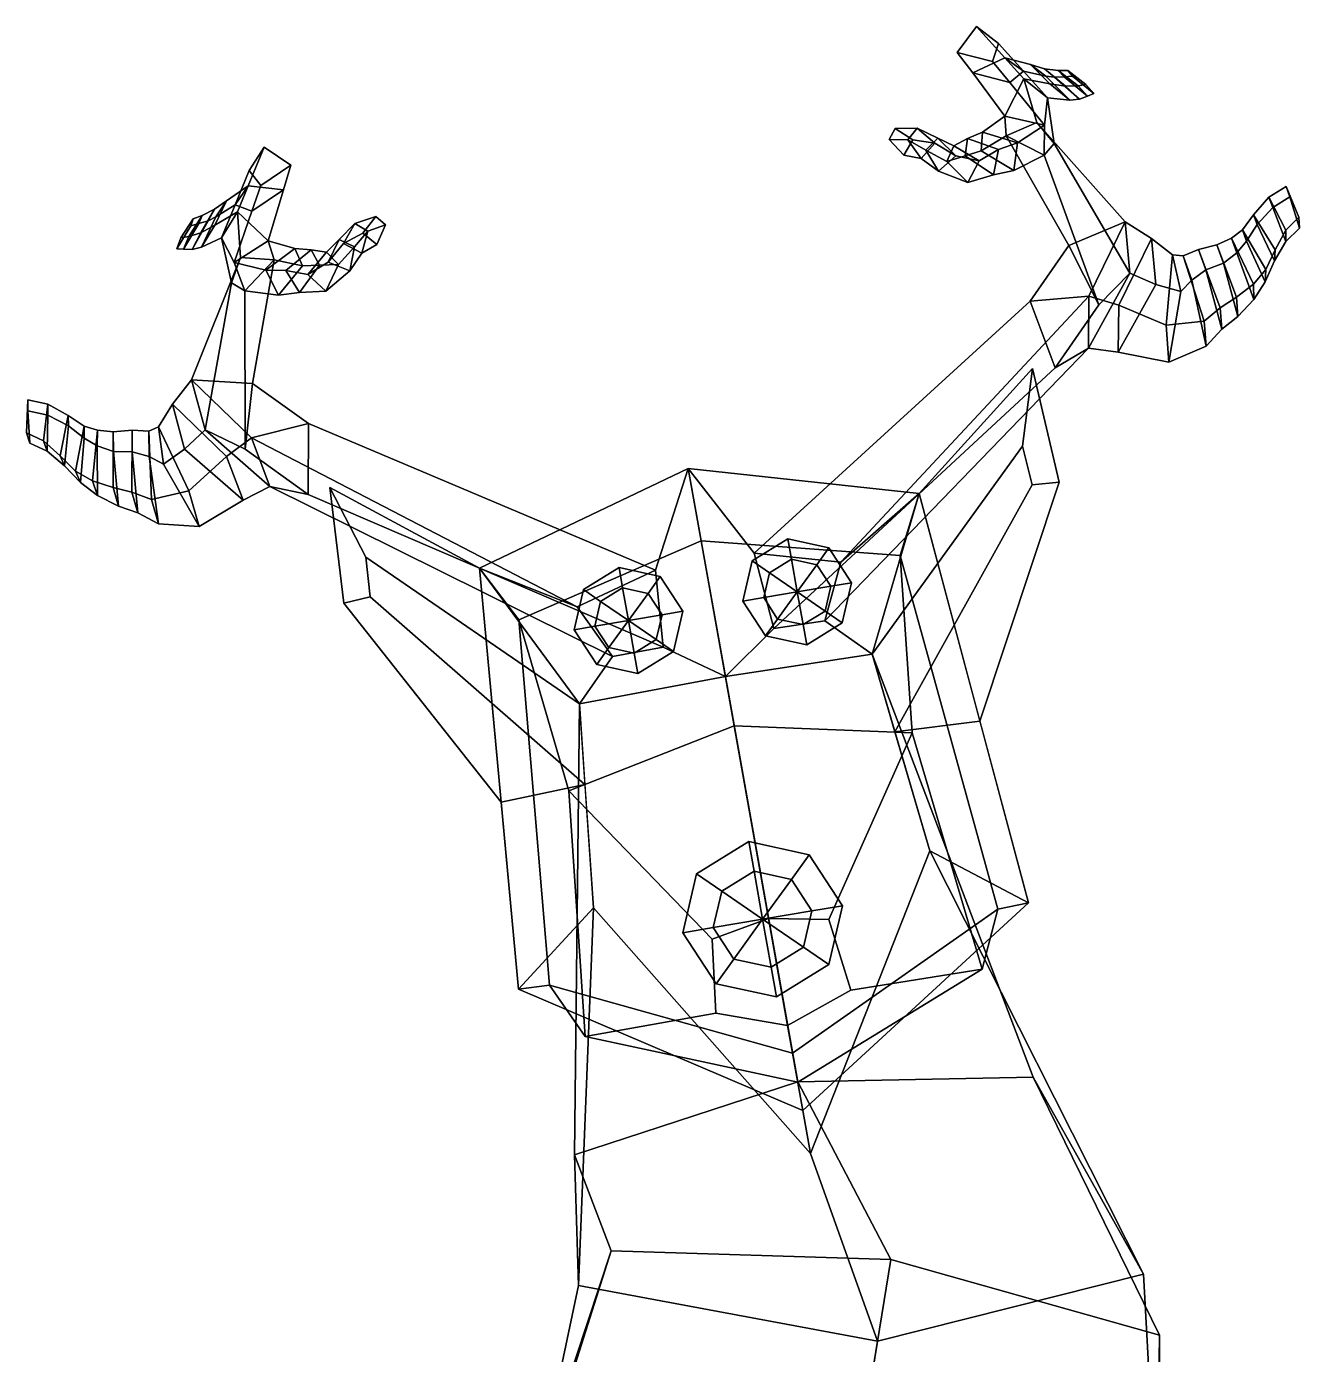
# Model space of a CAD drawing. Extents: x -164 to 85, y -151 to 326.
# Drawn here: x -100.6 to 76, y 141.5 to 325.8 of the extents above; entities that cross this region are included whole.
import ezdxf

# ---------------------------------------------------------------- set-up
doc = ezdxf.new("R2010")
doc.units = 0

msp = doc.modelspace()

# ---------------------------------------------------------------- linework, layer by layer
for points in [[(31.173395, 325.760712, 156.501541), (34.240017, 323.417542, 155.66687), (33.43359, 320.923645, 155.580154), (28.527769, 322.183197, 157.019958)], [(35.11974, 321.43158, 160.700073), (31.173395, 325.760712, 156.501541), (28.527769, 322.183197, 157.019958), (30.666479, 319.320953, 159.538422)], [(35.11974, 321.43158, 160.700073), (37.731316, 319.55835, 158.716248), (34.240017, 323.417542, 155.66687), (31.173395, 325.760712, 156.501541)], [(37.731316, 319.55835, 158.716248), (35.832081, 317.97702, 157.637314), (33.43359, 320.923645, 155.580154), (34.240017, 323.417542, 155.66687)], [(30.666479, 319.320953, 159.538422), (28.527769, 322.183197, 157.019958), (33.43359, 320.923645, 155.580154), (35.832081, 317.97702, 157.637314)], [(35.137615, 313.337158, 164.803436), (37.771503, 318.522644, 163.521317), (35.11974, 321.43158, 160.700073), (30.666479, 319.320953, 159.538422)], [(37.771503, 318.522644, 163.521317), (41.372955, 317.815338, 160.573822), (38.678967, 320.477448, 158.421021), (35.11974, 321.43158, 160.700073)], [(35.11974, 321.43158, 160.700073), (38.678967, 320.477448, 158.421021), (40.832535, 318.890656, 156.318619), (37.731316, 319.55835, 158.716248)], [(35.137615, 313.337158, 164.803436), (30.666479, 319.320953, 159.538422), (35.832081, 317.97702, 157.637314), (40.626125, 312.087341, 161.749146)], [(40.626125, 312.087341, 161.749146), (35.832081, 317.97702, 157.637314), (37.731316, 319.55835, 158.716248), (41.065208, 315.873108, 161.628128)], [(37.731316, 319.55835, 158.716248), (40.832535, 318.890656, 156.318619), (44.154766, 315.53772, 158.456772), (41.065208, 315.873108, 161.628128)], [(41.372955, 317.815338, 160.573822), (43.53894, 317.482117, 158.084961), (40.628582, 319.906891, 157.081665), (38.678967, 320.477448, 158.421021)], [(38.678967, 320.477448, 158.421021), (40.628582, 319.906891, 157.081665), (42.023743, 318.713562, 154.62265), (40.832535, 318.890656, 156.318619)], [(43.53894, 317.482117, 158.084961), (45.3064, 317.528809, 153.523407), (42.521427, 319.679169, 153.271683), (40.628582, 319.906891, 157.081665)], [(40.628582, 319.906891, 157.081665), (42.521427, 319.679169, 153.271683), (43.353462, 318.765594, 150.79744), (42.023743, 318.713562, 154.62265)], [(40.832535, 318.890656, 156.318619), (42.023743, 318.713562, 154.62265), (45.489971, 315.695709, 155.4077), (44.154766, 315.53772, 158.456772)], [(45.3064, 317.528809, 153.523407), (46.385002, 317.724274, 149.424652), (43.861675, 319.648804, 149.324158), (42.521427, 319.679169, 153.271683)], [(42.521427, 319.679169, 153.271683), (43.861675, 319.648804, 149.324158), (44.524574, 318.857391, 147.058563), (43.353462, 318.765594, 150.79744)], [(43.353462, 318.765594, 150.79744), (44.524574, 318.857391, 147.058563), (47.455891, 316.482025, 146.847916), (46.602428, 316.108093, 150.728348)], [(47.455891, 316.482025, 146.847916), (44.524574, 318.857391, 147.058563), (43.861675, 319.648804, 149.324158), (46.385002, 317.724274, 149.424652)], [(39.563747, 312.444885, 168.16864), (37.771503, 318.522644, 163.521317), (35.137615, 313.337158, 164.803436), (35.292213, 310.580475, 167.191559)], [(39.563747, 312.444885, 168.16864), (41.950626, 309.542755, 165.336044), (41.065208, 315.873108, 161.628128), (37.771503, 318.522644, 163.521317)], [(41.065208, 315.873108, 161.628128), (44.154766, 315.53772, 158.456772), (41.372955, 317.815338, 160.573822), (37.771503, 318.522644, 163.521317)], [(44.154766, 315.53772, 158.456772), (45.489971, 315.695709, 155.4077), (43.53894, 317.482117, 158.084961), (41.372955, 317.815338, 160.573822)], [(42.023743, 318.713562, 154.62265), (43.353462, 318.765594, 150.79744), (46.602428, 316.108093, 150.728348), (45.489971, 315.695709, 155.4077)], [(45.489971, 315.695709, 155.4077), (46.602428, 316.108093, 150.728348), (45.3064, 317.528809, 153.523407), (43.53894, 317.482117, 158.084961)], [(46.602428, 316.108093, 150.728348), (47.455891, 316.482025, 146.847916), (46.385002, 317.724274, 149.424652), (45.3064, 317.528809, 153.523407)], [(41.950626, 309.542755, 165.336044), (40.580093, 307.895203, 164.123657), (40.626125, 312.087341, 161.749146), (41.065208, 315.873108, 161.628128)], [(35.137615, 313.337158, 164.803436), (32.007195, 311.103699, 163.349869), (31.832794, 308.511932, 165.353607), (35.292213, 310.580475, 167.191559)], [(40.626125, 312.087341, 161.749146), (36.864754, 309.630463, 160.628174), (32.007195, 311.103699, 163.349869), (35.137615, 313.337158, 164.803436)], [(22.966425, 311.64502, 157.674805), (19.889055, 311.619629, 155.892731), (19.065886, 310.0625, 156.694992), (21.675226, 310.050629, 158.336411)], [(21.104532, 307.890167, 154.802979), (19.065886, 310.0625, 156.694992), (19.889055, 311.619629, 155.892731), (22.380245, 310.038025, 154.228745)], [(25.413239, 309.57373, 155.717789), (22.380245, 310.038025, 154.228745), (19.889055, 311.619629, 155.892731), (22.966425, 311.64502, 157.674805)], [(25.814548, 310.263794, 159.636566), (22.966425, 311.64502, 157.674805), (21.675226, 310.050629, 158.336411), (24.165693, 308.623962, 160.229843)], [(28.305496, 307.805054, 157.372101), (25.413239, 309.57373, 155.717789), (22.966425, 311.64502, 157.674805), (25.814548, 310.263794, 159.636566)], [(51.820518, 298.674103, 179.709732), (39.563747, 312.444885, 168.16864), (35.292213, 310.580475, 167.191559), (44.023914, 295.394867, 181.492661)], [(40.580093, 307.895203, 164.123657), (36.374504, 305.774689, 162.541367), (36.864754, 309.630463, 160.628174), (40.626125, 312.087341, 161.749146)], [(52.458771, 291.545654, 176.652283), (41.950626, 309.542755, 165.336044), (39.563747, 312.444885, 168.16864), (51.820518, 298.674103, 179.709732)], [(21.675226, 310.050629, 158.336411), (19.065886, 310.0625, 156.694992), (21.104532, 307.890167, 154.802979), (23.509501, 307.464478, 156.038239)], [(23.509501, 307.464478, 156.038239), (21.104532, 307.890167, 154.802979), (22.380245, 310.038025, 154.228745), (25.413239, 309.57373, 155.717789)], [(24.165693, 308.623962, 160.229843), (21.675226, 310.050629, 158.336411), (23.509501, 307.464478, 156.038239), (25.924322, 305.695435, 157.537659)], [(28.065235, 309.194122, 161.230927), (25.814548, 310.263794, 159.636566), (24.165693, 308.623962, 160.229843), (27.071531, 307.033569, 162.409119)], [(31.577942, 307.146912, 158.974548), (28.305496, 307.805054, 157.372101), (25.814548, 310.263794, 159.636566), (28.065235, 309.194122, 161.230927)], [(29.948179, 310.206238, 162.221069), (28.065235, 309.194122, 161.230927), (27.071531, 307.033569, 162.409119), (29.600077, 307.827301, 163.931335)], [(34.252323, 308.676178, 159.776962), (31.577942, 307.146912, 158.974548), (28.065235, 309.194122, 161.230927), (29.948179, 310.206238, 162.221069)], [(32.007195, 311.103699, 163.349869), (29.948179, 310.206238, 162.221069), (29.600077, 307.827301, 163.931335), (31.832794, 308.511932, 165.353607)], [(36.864754, 309.630463, 160.628174), (34.252323, 308.676178, 159.776962), (29.948179, 310.206238, 162.221069), (32.007195, 311.103699, 163.349869)], [(35.292213, 310.580475, 167.191559), (31.832794, 308.511932, 165.353607), (36.374504, 305.774689, 162.541367), (40.580093, 307.895203, 164.123657)], [(36.374504, 305.774689, 162.541367), (33.541641, 305.185272, 161.358505), (34.252323, 308.676178, 159.776962), (36.864754, 309.630463, 160.628174)], [(48.143665, 287.150116, 176.623322), (44.023914, 295.394867, 181.492661), (35.292213, 310.580475, 167.191559), (40.580093, 307.895203, 164.123657)], [(-69.871208, 303.640839, 160.700073), (-67.654976, 309.014221, 156.501541), (-69.730568, 305.799652, 155.66687), (-71.681114, 301.018372, 158.716248)], [(-69.871208, 303.640839, 160.700073), (-64.948532, 303.118958, 159.538422), (-63.926105, 306.516876, 157.019958), (-67.654976, 309.014221, 156.501541)], [(-67.654976, 309.014221, 156.501541), (-63.926105, 306.516876, 157.019958), (-68.108139, 303.717377, 155.580154), (-69.730568, 305.799652, 155.66687)], [(25.924322, 305.695435, 157.537659), (23.509501, 307.464478, 156.038239), (25.413239, 309.57373, 155.717789), (28.305496, 307.805054, 157.372101)], [(27.071531, 307.033569, 162.409119), (24.165693, 308.623962, 160.229843), (25.924322, 305.695435, 157.537659), (30.007679, 304.134888, 159.872101)], [(30.007679, 304.134888, 159.872101), (25.924322, 305.695435, 157.537659), (28.305496, 307.805054, 157.372101), (31.577942, 307.146912, 158.974548)], [(29.600077, 307.827301, 163.931335), (27.071531, 307.033569, 162.409119), (30.007679, 304.134888, 159.872101), (33.541641, 305.185272, 161.358505)], [(31.832794, 308.511932, 165.353607), (29.600077, 307.827301, 163.931335), (33.541641, 305.185272, 161.358505), (36.374504, 305.774689, 162.541367)], [(33.541641, 305.185272, 161.358505), (30.007679, 304.134888, 159.872101), (31.577942, 307.146912, 158.974548), (34.252323, 308.676178, 159.776962)], [(52.458771, 291.545654, 176.652283), (48.143665, 287.150116, 176.623322), (40.580093, 307.895203, 164.123657), (41.950626, 309.542755, 165.336044)], [(-64.948532, 303.118958, 159.538422), (-69.345894, 300.154541, 157.637314), (-68.108139, 303.717377, 155.580154), (-63.926105, 306.516876, 157.019958)], [(-71.681114, 301.018372, 158.716248), (-69.730568, 305.799652, 155.66687), (-68.108139, 303.717377, 155.580154), (-69.345894, 300.154541, 157.637314)], [(-71.360428, 300.030182, 163.521317), (-69.871208, 303.640839, 160.700073), (-72.89135, 301.571808, 158.421021), (-74.505783, 298.179657, 160.573822)], [(-69.871208, 303.640839, 160.700073), (-71.681114, 301.018372, 158.716248), (-74.369308, 299.36969, 156.318619), (-72.89135, 301.571808, 158.421021)], [(-67.085983, 296.015381, 164.803436), (-71.819893, 293.033386, 161.749146), (-69.345894, 300.154541, 157.637314), (-64.948532, 303.118958, 159.538422)], [(-67.085983, 296.015381, 164.803436), (-64.948532, 303.118958, 159.538422), (-69.871208, 303.640839, 160.700073), (-71.360428, 300.030182, 163.521317)], [(74.092606, 297.48111, 156.574921), (75.916473, 299.287384, 153.436249), (74.144043, 303.549561, 153.012039), (71.770279, 302.084534, 156.490723)], [(71.770279, 302.084534, 156.490723), (74.144043, 303.549561, 153.012039), (74.677551, 302.104767, 150.727325), (72.304611, 300.648376, 153.834808)], [(75.916473, 299.287384, 153.436249), (75.998878, 297.769836, 150.857407), (74.677551, 302.104767, 150.727325), (74.144043, 303.549561, 153.012039)], [(-74.505783, 298.179657, 160.573822), (-72.89135, 301.571808, 158.421021), (-74.529106, 300.393433, 157.081665), (-76.429352, 297.153473, 158.084961)], [(-71.681114, 301.018372, 158.716248), (-73.543739, 296.452576, 161.628128), (-76.33596, 295.120514, 158.456772), (-74.369308, 299.36969, 156.318619)], [(-72.89135, 301.571808, 158.421021), (-74.369308, 299.36969, 156.318619), (-75.429321, 298.811096, 154.62265), (-74.529106, 300.393433, 157.081665)], [(-71.819893, 293.033386, 161.749146), (-73.543739, 296.452576, 161.628128), (-71.681114, 301.018372, 158.716248), (-69.345894, 300.154541, 157.637314)], [(72.63797, 294.763763, 160.313187), (74.092606, 297.48111, 156.574921), (71.770279, 302.084534, 156.490723), (69.637131, 299.637268, 160.760376)], [(69.637131, 299.637268, 160.760376), (71.770279, 302.084534, 156.490723), (72.304611, 300.648376, 153.834808), (70.123497, 298.270447, 157.671555)], [(70.123497, 298.270447, 157.671555), (72.304611, 300.648376, 153.834808), (74.112015, 295.94519, 153.620316), (72.538574, 293.257355, 156.92984)], [(72.304611, 300.648376, 153.834808), (74.677551, 302.104767, 150.727325), (75.998878, 297.769836, 150.857407), (74.112015, 295.94519, 153.620316)], [(-79.770348, 294.923553, 146.847916), (-79.192314, 296.44519, 149.424652), (-77.483215, 299.086884, 149.324158), (-77.833244, 298.12384, 147.058563)], [(-78.109299, 296.615997, 153.523407), (-76.232079, 299.556335, 153.271683), (-77.483215, 299.086884, 149.324158), (-79.192314, 296.44519, 149.424652)], [(-75.429321, 298.811096, 154.62265), (-77.647545, 294.830017, 155.4077), (-78.837486, 294.852234, 150.728348), (-76.699051, 298.422668, 150.79744)], [(-76.429352, 297.153473, 158.084961), (-74.529106, 300.393433, 157.081665), (-76.232079, 299.556335, 153.271683), (-78.109299, 296.615997, 153.523407)], [(-76.232079, 299.556335, 153.271683), (-76.699051, 298.422668, 150.79744), (-77.833244, 298.12384, 147.058563), (-77.483215, 299.086884, 149.324158)], [(-74.369308, 299.36969, 156.318619), (-76.33596, 295.120514, 158.456772), (-77.647545, 294.830017, 155.4077), (-75.429321, 298.811096, 154.62265)], [(-74.529106, 300.393433, 157.081665), (-75.429321, 298.811096, 154.62265), (-76.699051, 298.422668, 150.79744), (-76.232079, 299.556335, 153.271683)], [(-73.543739, 296.452576, 161.628128), (-71.360428, 300.030182, 163.521317), (-74.505783, 298.179657, 160.573822), (-76.33596, 295.120514, 158.456772)], [(-70.943588, 293.71936, 168.16864), (-71.360428, 300.030182, 163.521317), (-73.543739, 296.452576, 161.628128), (-72.185822, 290.202301, 165.336044)], [(-70.943588, 293.71936, 168.16864), (-66.277222, 293.369568, 167.191559), (-67.085983, 296.015381, 164.803436), (-71.360428, 300.030182, 163.521317)], [(-56.629242, 295.671631, 155.717789), (-55.042957, 298.42627, 157.674805), (-52.137314, 299.414703, 155.892731), (-53.934868, 297.106415, 154.228745)], [(-55.042957, 298.42627, 157.674805), (-53.275562, 297.350189, 158.336411), (-50.82341, 298.219757, 156.694992), (-52.137314, 299.414703, 155.892731)], [(-51.990467, 295.504181, 154.802979), (-53.934868, 297.106415, 154.228745), (-52.137314, 299.414703, 155.892731), (-50.82341, 298.219757, 156.694992)], [(46.790016, 288.362793, 186.603546), (51.820518, 298.674103, 179.709732), (44.023914, 295.394867, 181.492661), (38.641804, 287.630493, 187.003143)], [(46.790016, 288.362793, 186.603546), (50.940918, 287.085297, 184.554764), (55.483849, 296.356476, 178.347443), (51.820518, 298.674103, 179.709732)], [(51.820518, 298.674103, 179.709732), (55.483849, 296.356476, 178.347443), (56.054161, 289.938263, 175.601212), (52.458771, 291.545654, 176.652283)], [(71.339844, 292.053955, 163.93718), (72.63797, 294.763763, 160.313187), (69.637131, 299.637268, 160.760376), (68.095116, 297.529816, 164.309998)], [(68.095116, 297.529816, 164.309998), (69.637131, 299.637268, 160.760376), (70.123497, 298.270447, 157.671555), (68.662605, 295.95929, 160.907104)], [(74.112015, 295.94519, 153.620316), (75.998878, 297.769836, 150.857407), (75.916473, 299.287384, 153.436249), (74.092606, 297.48111, 156.574921)], [(-76.699051, 298.422668, 150.79744), (-78.837486, 294.852234, 150.728348), (-79.770348, 294.923553, 146.847916), (-77.833244, 298.12384, 147.058563)], [(-77.647545, 294.830017, 155.4077), (-76.429352, 297.153473, 158.084961), (-78.109299, 296.615997, 153.523407), (-78.837486, 294.852234, 150.728348)], [(-76.33596, 295.120514, 158.456772), (-74.505783, 298.179657, 160.573822), (-76.429352, 297.153473, 158.084961), (-77.647545, 294.830017, 155.4077)], [(-58.739555, 293.055237, 157.372101), (-57.245869, 296.189178, 159.636566), (-55.042957, 298.42627, 157.674805), (-56.629242, 295.671631, 155.717789)], [(-57.245869, 296.189178, 159.636566), (-55.12606, 295.187927, 160.229843), (-53.275562, 297.350189, 158.336411), (-55.042957, 298.42627, 157.674805)], [(-54.107002, 294.312378, 156.038239), (-56.629242, 295.671631, 155.717789), (-53.934868, 297.106415, 154.228745), (-51.990467, 295.504181, 154.802979)], [(-55.12606, 295.187927, 160.229843), (-55.767776, 291.852722, 157.537659), (-54.107002, 294.312378, 156.038239), (-53.275562, 297.350189, 158.336411)], [(-53.275562, 297.350189, 158.336411), (-54.107002, 294.312378, 156.038239), (-51.990467, 295.504181, 154.802979), (-50.82341, 298.219757, 156.694992)], [(69.623077, 290.015961, 167.243378), (71.339844, 292.053955, 163.93718), (68.095116, 297.529816, 164.309998), (66.552666, 296.381134, 166.994629)], [(66.552666, 296.381134, 166.994629), (68.095116, 297.529816, 164.309998), (68.662605, 295.95929, 160.907104), (67.307968, 294.353546, 163.389557)], [(68.662605, 295.95929, 160.907104), (70.123497, 298.270447, 157.671555), (72.538574, 293.257355, 156.92984), (71.259071, 290.335205, 160.198669)], [(72.538574, 293.257355, 156.92984), (74.112015, 295.94519, 153.620316), (74.092606, 297.48111, 156.574921), (72.63797, 294.763763, 160.313187)], [(-78.837486, 294.852234, 150.728348), (-78.109299, 296.615997, 153.523407), (-79.192314, 296.44519, 149.424652), (-79.770348, 294.923553, 146.847916)], [(-72.185822, 290.202301, 165.336044), (-73.543739, 296.452576, 161.628128), (-71.819893, 293.033386, 161.749146), (-70.325356, 289.102264, 164.123657)], [(-71.819893, 293.033386, 161.749146), (-67.085983, 296.015381, 164.803436), (-63.366024, 294.942719, 163.349869), (-67.428658, 291.957947, 160.628174)], [(-67.428658, 291.957947, 160.628174), (-63.366024, 294.942719, 163.349869), (-61.117096, 294.775146, 162.221069), (-64.639114, 291.918976, 159.776962)], [(-67.085983, 296.015381, 164.803436), (-66.277222, 293.369568, 167.191559), (-62.304649, 292.560242, 165.353607), (-63.366024, 294.942719, 163.349869)], [(-63.366024, 294.942719, 163.349869), (-62.304649, 292.560242, 165.353607), (-59.965912, 292.65036, 163.931335), (-61.117096, 294.775146, 162.221069)], [(-61.59222, 291.359192, 158.974548), (-58.994251, 294.441864, 161.230927), (-57.245869, 296.189178, 159.636566), (-58.739555, 293.055237, 157.372101)], [(-57.310898, 292.734955, 162.409119), (-59.071396, 289.040436, 159.872101), (-55.767776, 291.852722, 157.537659), (-55.12606, 295.187927, 160.229843)], [(-58.994251, 294.441864, 161.230927), (-57.310898, 292.734955, 162.409119), (-55.12606, 295.187927, 160.229843), (-57.245869, 296.189178, 159.636566)], [(-55.767776, 291.852722, 157.537659), (-58.739555, 293.055237, 157.372101), (-56.629242, 295.671631, 155.717789), (-54.107002, 294.312378, 156.038239)], [(38.641804, 287.630493, 187.003143), (44.023914, 295.394867, 181.492661), (48.143665, 287.150116, 176.623322), (42.098701, 278.398224, 180.952805)], [(50.940918, 287.085297, 184.554764), (57.504288, 284.321136, 182.148911), (58.395527, 294.057404, 177.609268), (55.483849, 296.356476, 178.347443)], [(55.483849, 296.356476, 178.347443), (58.395527, 294.057404, 177.609268), (59.545204, 288.967499, 174.014359), (56.054161, 289.938263, 175.601212)], [(65.013008, 286.732422, 174.009262), (67.256744, 288.181183, 170.848877), (64.534698, 295.473022, 169.853271), (61.988499, 294.834473, 172.903015)], [(61.988499, 294.834473, 172.903015), (64.534698, 295.473022, 169.853271), (65.470573, 292.902374, 166.077744), (63.028355, 291.978241, 168.707962)], [(67.256744, 288.181183, 170.848877), (69.623077, 290.015961, 167.243378), (66.552666, 296.381134, 166.994629), (64.534698, 295.473022, 169.853271)], [(64.534698, 295.473022, 169.853271), (66.552666, 296.381134, 166.994629), (67.307968, 294.353546, 163.389557), (65.470573, 292.902374, 166.077744)], [(67.307968, 294.353546, 163.389557), (68.662605, 295.95929, 160.907104), (71.259071, 290.335205, 160.198669), (69.676254, 287.858276, 163.21904)], [(-77.714348, 276.724396, 179.709732), (-69.239899, 276.202271, 181.492661), (-66.277222, 293.369568, 167.191559), (-70.943588, 293.71936, 168.16864)], [(-75.847496, 269.804077, 176.652283), (-77.714348, 276.724396, 179.709732), (-70.943588, 293.71936, 168.16864), (-72.185822, 290.202301, 165.336044)], [(-70.263908, 267.085907, 176.623322), (-70.325356, 289.102264, 164.123657), (-66.277222, 293.369568, 167.191559), (-69.239899, 276.202271, 181.492661)], [(-66.277222, 293.369568, 167.191559), (-70.325356, 289.102264, 164.123657), (-65.632408, 288.489624, 162.541367), (-62.304649, 292.560242, 165.353607)], [(-64.639114, 291.918976, 159.776962), (-61.117096, 294.775146, 162.221069), (-58.994251, 294.441864, 161.230927), (-61.59222, 291.359192, 158.974548)], [(-59.071396, 289.040436, 159.872101), (-61.59222, 291.359192, 158.974548), (-58.739555, 293.055237, 157.372101), (-55.767776, 291.852722, 157.537659)], [(-61.117096, 294.775146, 162.221069), (-59.965912, 292.65036, 163.931335), (-57.310898, 292.734955, 162.409119), (-58.994251, 294.441864, 161.230927)], [(57.504288, 284.321136, 182.148911), (62.797993, 284.850098, 177.573608), (59.86076, 293.934113, 175.953247), (58.395527, 294.057404, 177.609268)], [(58.395527, 294.057404, 177.609268), (59.86076, 293.934113, 175.953247), (61.05162, 290.582672, 171.434601), (59.545204, 288.967499, 174.014359)], [(62.797993, 284.850098, 177.573608), (65.013008, 286.732422, 174.009262), (61.988499, 294.834473, 172.903015), (59.86076, 293.934113, 175.953247)], [(59.86076, 293.934113, 175.953247), (61.988499, 294.834473, 172.903015), (63.028355, 291.978241, 168.707962), (61.05162, 290.582672, 171.434601)], [(65.470573, 292.902374, 166.077744), (67.307968, 294.353546, 163.389557), (69.676254, 287.858276, 163.21904), (67.440506, 285.5, 166.554474)], [(71.259071, 290.335205, 160.198669), (72.538574, 293.257355, 156.92984), (72.63797, 294.763763, 160.313187), (71.339844, 292.053955, 163.93718)], [(-70.325356, 289.102264, 164.123657), (-71.819893, 293.033386, 161.749146), (-67.428658, 291.957947, 160.628174), (-65.632408, 288.489624, 162.541367)], [(-65.632408, 288.489624, 162.541367), (-67.428658, 291.957947, 160.628174), (-64.639114, 291.918976, 159.776962), (-62.761684, 288.866699, 161.358505)], [(-62.304649, 292.560242, 165.353607), (-65.632408, 288.489624, 162.541367), (-62.761684, 288.866699, 161.358505), (-59.965912, 292.65036, 163.931335)], [(-62.761684, 288.866699, 161.358505), (-64.639114, 291.918976, 159.776962), (-61.59222, 291.359192, 158.974548), (-59.071396, 289.040436, 159.872101)], [(-59.965912, 292.65036, 163.931335), (-62.761684, 288.866699, 161.358505), (-59.071396, 289.040436, 159.872101), (-57.310898, 292.734955, 162.409119)], [(46.71188, 281.143433, 182.162842), (42.098701, 278.398224, 180.952805), (48.143665, 287.150116, 176.623322), (52.458771, 291.545654, 176.652283)], [(52.458771, 291.545654, 176.652283), (56.054161, 289.938263, 175.601212), (50.867584, 280.585083, 180.563065), (46.71188, 281.143433, 182.162842)], [(61.05162, 290.582672, 171.434601), (63.028355, 291.978241, 168.707962), (65.217178, 283.753235, 169.237686), (63.079254, 281.37912, 172.384262)], [(63.028355, 291.978241, 168.707962), (65.470573, 292.902374, 166.077744), (67.440506, 285.5, 166.554474), (65.217178, 283.753235, 169.237686)], [(69.676254, 287.858276, 163.21904), (71.259071, 290.335205, 160.198669), (71.339844, 292.053955, 163.93718), (69.623077, 290.015961, 167.243378)], [(-75.847496, 269.804077, 176.652283), (-72.185822, 290.202301, 165.336044), (-70.325356, 289.102264, 164.123657), (-70.263908, 267.085907, 176.623322)], [(56.054161, 289.938263, 175.601212), (59.545204, 288.967499, 174.014359), (57.8666, 279.17865, 177.567093), (50.867584, 280.585083, 180.563065)], [(59.545204, 288.967499, 174.014359), (61.05162, 290.582672, 171.434601), (63.079254, 281.37912, 172.384262), (57.8666, 279.17865, 177.567093)], [(67.440506, 285.5, 166.554474), (69.676254, 287.858276, 163.21904), (69.623077, 290.015961, 167.243378), (67.256744, 288.181183, 170.848877)], [(0.3585, 252.650192, 203.612488), (12.357202, 251.425766, 203.557983), (46.790016, 288.362793, 186.603546), (38.641804, 287.630493, 187.003143)], [(0.3585, 252.650192, 203.612488), (38.641804, 287.630493, 187.003143), (42.098701, 278.398224, 180.952805), (3.055097, 242.233231, 193.115982)], [(12.357202, 251.425766, 203.557983), (10.137446, 243.295837, 196.079453), (46.71188, 281.143433, 182.162842), (46.790016, 288.362793, 186.603546)], [(46.71188, 281.143433, 182.162842), (50.867584, 280.585083, 180.563065), (50.940918, 287.085297, 184.554764), (46.790016, 288.362793, 186.603546)], [(65.217178, 283.753235, 169.237686), (67.440506, 285.5, 166.554474), (67.256744, 288.181183, 170.848877), (65.013008, 286.732422, 174.009262)], [(50.867584, 280.585083, 180.563065), (57.8666, 279.17865, 177.567093), (57.504288, 284.321136, 182.148911), (50.940918, 287.085297, 184.554764)], [(63.079254, 281.37912, 172.384262), (65.217178, 283.753235, 169.237686), (65.013008, 286.732422, 174.009262), (62.797993, 284.850098, 177.573608)], [(57.8666, 279.17865, 177.567093), (63.079254, 281.37912, 172.384262), (62.797993, 284.850098, 177.573608), (57.504288, 284.321136, 182.148911)], [(10.137446, 243.295837, 196.079453), (3.055097, 242.233231, 193.115982), (42.098701, 278.398224, 180.952805), (46.71188, 281.143433, 182.162842)], [(37.579567, 267.544342, 190.5009), (16.732262, 238.638123, 193.660339), (23.239037, 260.94339, 213.340668), (38.955959, 278.296692, 195.56662)], [(42.645981, 262.546692, 195.587112), (38.955959, 278.296692, 195.56662), (23.239037, 260.94339, 213.340668), (31.675745, 229.366501, 213.42038)], [(38.955959, 278.296692, 195.56662), (42.645981, 262.546692, 195.587112), (38.925495, 262.163849, 190.514923), (37.579567, 267.544342, 190.5009)], [(-69.409439, 268.67276, 186.603546), (-77.714348, 276.724396, 179.709732), (-80.360497, 273.337646, 178.347443), (-72.874641, 266.104736, 184.554764)], [(-77.714348, 276.724396, 179.709732), (-75.847496, 269.804077, 176.652283), (-78.675552, 267.108246, 175.601212), (-80.360497, 273.337646, 178.347443)], [(-69.409439, 268.67276, 186.603546), (-61.48571, 270.663849, 187.003143), (-69.239899, 276.202271, 181.492661), (-77.714348, 276.724396, 179.709732)], [(-61.48571, 270.663849, 187.003143), (-61.543873, 260.835999, 180.952805), (-70.263908, 267.085907, 176.623322), (-69.239899, 276.202271, 181.492661)], [(-100.609169, 269.375092, 153.436249), (-100.416145, 273.970276, 153.012039), (-100.418228, 272.434753, 150.727325), (-100.161407, 267.919403, 150.857407)], [(-98.266991, 268.27475, 156.574921), (-97.674469, 273.372101, 156.490723), (-100.416145, 273.970276, 153.012039), (-100.609169, 269.375092, 153.436249)], [(-97.674469, 273.372101, 156.490723), (-97.680328, 271.844452, 153.834808), (-100.418228, 272.434753, 150.727325), (-100.416145, 273.970276, 153.012039)], [(-95.957024, 266.195282, 160.313187), (-94.819275, 271.770081, 160.760376), (-97.674469, 273.372101, 156.490723), (-98.266991, 268.27475, 156.574921)], [(-94.819275, 271.770081, 160.760376), (-94.803955, 270.323425, 157.671555), (-97.680328, 271.844452, 153.834808), (-97.674469, 273.372101, 156.490723)], [(-72.874641, 266.104736, 184.554764), (-80.360497, 273.337646, 178.347443), (-82.305504, 270.215607, 177.609268), (-78.09613, 261.343628, 182.148911)], [(-80.360497, 273.337646, 178.347443), (-78.675552, 267.108246, 175.601212), (-81.625771, 265.046021, 174.014359), (-82.305504, 270.215607, 177.609268)], [(-97.680328, 271.844452, 153.834808), (-97.753578, 266.82251, 153.620316), (-100.161407, 267.919403, 150.857407), (-100.418228, 272.434753, 150.727325)], [(-94.803955, 270.323425, 157.671555), (-95.34198, 264.809906, 156.92984), (-97.753578, 266.82251, 153.620316), (-97.680328, 271.844452, 153.834808)], [(-93.796989, 264.071503, 163.93718), (-92.638184, 270.293518, 164.309998), (-94.819275, 271.770081, 160.760376), (-95.957024, 266.195282, 160.313187)], [(-92.638184, 270.293518, 164.309998), (-92.628716, 268.628448, 160.907104), (-94.803955, 270.323425, 157.671555), (-94.819275, 271.770081, 160.760376)], [(-97.753578, 266.82251, 153.620316), (-98.266991, 268.27475, 156.574921), (-100.609169, 269.375092, 153.436249), (-100.161407, 267.919403, 150.857407)], [(-92.628716, 268.628448, 160.907104), (-93.125969, 262.480103, 160.198669), (-95.34198, 264.809906, 156.92984), (-94.803955, 270.323425, 157.671555)], [(-91.475433, 262.717834, 167.243378), (-90.788567, 269.719604, 166.994629), (-92.638184, 270.293518, 164.309998), (-93.796989, 264.071503, 163.93718)], [(-90.788567, 269.719604, 166.994629), (-90.797668, 267.562469, 163.389557), (-92.628716, 268.628448, 160.907104), (-92.638184, 270.293518, 164.309998)], [(-88.612762, 261.769073, 170.848877), (-88.574615, 269.528656, 169.853271), (-90.788567, 269.719604, 166.994629), (-91.475433, 262.717834, 167.243378)], [(-88.574615, 269.528656, 169.853271), (-88.565704, 266.800873, 166.077744), (-90.797668, 267.562469, 163.389557), (-90.788567, 269.719604, 166.994629)], [(-85.999107, 261.143372, 174.009262), (-85.956718, 269.765106, 172.903015), (-88.574615, 269.528656, 169.853271), (-88.612762, 261.769073, 170.848877)], [(-85.956718, 269.765106, 172.903015), (-85.946815, 266.734314, 168.707962), (-88.565704, 266.800873, 166.077744), (-88.574615, 269.528656, 169.853271)], [(-83.262421, 260.100128, 177.573608), (-83.642097, 269.617493, 175.953247), (-85.956718, 269.765106, 172.903015), (-85.999107, 261.143372, 174.009262)], [(-83.642097, 269.617493, 175.953247), (-83.602951, 266.070953, 171.434601), (-85.946815, 266.734314, 168.707962), (-85.956718, 269.765106, 172.903015)], [(-78.09613, 261.343628, 182.148911), (-82.305504, 270.215607, 177.609268), (-83.642097, 269.617493, 175.953247), (-83.262421, 260.100128, 177.573608)], [(-82.305504, 270.215607, 177.609268), (-81.625771, 265.046021, 174.014359), (-83.602951, 266.070953, 171.434601), (-83.642097, 269.617493, 175.953247)], [(-75.847496, 269.804077, 176.652283), (-66.836769, 261.902649, 182.162842), (-70.555412, 260.009888, 180.563065), (-78.675552, 267.108246, 175.601212)], [(-66.836769, 261.902649, 182.162842), (-75.847496, 269.804077, 176.652283), (-70.263908, 267.085907, 176.623322), (-61.543873, 260.835999, 180.952805)], [(-69.409439, 268.67276, 186.603546), (-24.209892, 245.229507, 203.557983), (-13.338872, 250.329163, 203.612488), (-61.48571, 270.663849, 187.003143)], [(-13.338872, 250.329163, 203.612488), (-12.271233, 239.636154, 193.115982), (-61.543873, 260.835999, 180.952805), (-61.48571, 270.663849, 187.003143)], [(-95.34198, 264.809906, 156.92984), (-95.957024, 266.195282, 160.313187), (-98.266991, 268.27475, 156.574921), (-97.753578, 266.82251, 153.620316)], [(-90.797668, 267.562469, 163.389557), (-90.778549, 260.669159, 163.21904), (-93.125969, 262.480103, 160.198669), (-92.628716, 268.628448, 160.907104)], [(-88.565704, 266.800873, 166.077744), (-87.857582, 259.184692, 166.554474), (-90.778549, 260.669159, 163.21904), (-90.797668, 267.562469, 163.389557)], [(-66.836769, 261.902649, 182.162842), (-69.409439, 268.67276, 186.603546), (-72.874641, 266.104736, 184.554764), (-70.555412, 260.009888, 180.563065)], [(-24.209892, 245.229507, 203.557983), (-69.409439, 268.67276, 186.603546), (-66.836769, 261.902649, 182.162842), (-19.305992, 238.306641, 196.079453)], [(38.925495, 262.163849, 190.514923), (19.883097, 227.86734, 193.714813), (16.732262, 238.638123, 193.660339), (37.579567, 267.544342, 190.5009)], [(-93.125969, 262.480103, 160.198669), (-93.796989, 264.071503, 163.93718), (-95.957024, 266.195282, 160.313187), (-95.34198, 264.809906, 156.92984)], [(-85.946815, 266.734314, 168.707962), (-85.160011, 258.27182, 169.237686), (-87.857582, 259.184692, 166.554474), (-88.565704, 266.800873, 166.077744)], [(-83.602951, 266.070953, 171.434601), (-82.325638, 256.740204, 172.384262), (-85.160011, 258.27182, 169.237686), (-85.946815, 266.734314, 168.707962)], [(-81.625771, 265.046021, 174.014359), (-76.657013, 256.383545, 177.567093), (-82.325638, 256.740204, 172.384262), (-83.602951, 266.070953, 171.434601)], [(-78.675552, 267.108246, 175.601212), (-70.555412, 260.009888, 180.563065), (-76.657013, 256.383545, 177.567093), (-81.625771, 265.046021, 174.014359)], [(-70.555412, 260.009888, 180.563065), (-72.874641, 266.104736, 184.554764), (-78.09613, 261.343628, 182.148911), (-76.657013, 256.383545, 177.567093)], [(-90.778549, 260.669159, 163.21904), (-91.475433, 262.717834, 167.243378), (-93.796989, 264.071503, 163.93718), (-93.125969, 262.480103, 160.198669)], [(-24.209892, 245.229507, 203.557983), (-37.748127, 250.609085, 213.340668), (-8.796362, 264.422821, 213.4841), (-13.338872, 250.329163, 203.612488)], [(-37.748127, 250.609085, 213.340668), (-32.29966, 243.402298, 237.373108), (-7.008165, 254.394501, 237.373108), (-8.796362, 264.422821, 213.4841)], [(-12.271233, 239.636154, 193.115982), (-13.338872, 250.329163, 203.612488), (-8.796362, 264.422821, 213.4841), (-3.649742, 235.560364, 185.86171)], [(12.357202, 251.425766, 203.557983), (0.3585, 252.650192, 203.612488), (-8.796362, 264.422821, 213.4841), (23.239037, 260.94339, 213.340668)], [(3.055097, 242.233231, 193.115982), (-3.649742, 235.560364, 185.86171), (-8.796362, 264.422821, 213.4841), (0.3585, 252.650192, 203.612488)], [(23.239037, 260.94339, 213.340668), (-8.796362, 264.422821, 213.4841), (-7.008165, 254.394501, 237.373108), (20.604954, 252.366959, 237.373108)], [(-87.857582, 259.184692, 166.554474), (-88.612762, 261.769073, 170.848877), (-91.475433, 262.717834, 167.243378), (-90.778549, 260.669159, 163.21904)], [(-85.160011, 258.27182, 169.237686), (-85.999107, 261.143372, 174.009262), (-88.612762, 261.769073, 170.848877), (-87.857582, 259.184692, 166.554474)], [(-19.305992, 238.306641, 196.079453), (-66.836769, 261.902649, 182.162842), (-61.543873, 260.835999, 180.952805), (-12.271233, 239.636154, 193.115982)], [(-58.550331, 261.774231, 195.56662), (-53.532524, 252.105392, 190.5009), (-52.936916, 246.597717, 190.514923), (-56.571697, 245.734207, 195.587112)], [(-53.532524, 252.105392, 190.5009), (-58.550331, 261.774231, 195.56662), (-37.748127, 250.609085, 213.340668), (-23.901594, 231.752716, 193.660339)], [(-56.571697, 245.734207, 195.587112), (-34.758945, 218.109146, 213.42038), (-37.748127, 250.609085, 213.340668), (-58.550331, 261.774231, 195.56662)], [(42.645981, 262.546692, 195.587112), (31.675745, 229.366501, 213.42038), (19.883097, 227.86734, 193.714813), (38.925495, 262.163849, 190.514923)], [(-82.325638, 256.740204, 172.384262), (-83.262421, 260.100128, 177.573608), (-85.999107, 261.143372, 174.009262), (-85.160011, 258.27182, 169.237686)], [(-76.657013, 256.383545, 177.567093), (-78.09613, 261.343628, 182.148911), (-83.262421, 260.100128, 177.573608), (-82.325638, 256.740204, 172.384262)], [(10.137446, 243.295837, 196.079453), (12.357202, 251.425766, 203.557983), (23.239037, 260.94339, 213.340668), (16.732262, 238.638123, 193.660339)], [(23.239037, 260.94339, 213.340668), (20.604954, 252.366959, 237.373108), (34.152004, 203.26799, 237.373108), (38.418549, 204.129608, 213.4841)], [(-7.008165, 254.394501, 237.373108), (-32.29966, 243.402298, 237.373108), (-25.350803, 219.674316, 266.553284), (-2.430816, 228.724579, 266.698181)], [(-7.008165, 254.394501, 237.373108), (-2.430816, 228.724579, 266.698181), (22.277664, 227.744965, 266.553284), (20.604954, 252.366959, 237.373108)], [(2.454832, 249.944641, 254.756561), (5.511353, 251.832733, 254.756561), (5.010934, 254.639069, 250.727921), (0.065366, 251.584137, 250.727921)], [(0.065366, 251.584137, 250.727921), (5.010934, 254.639069, 250.727921), (5.010934, 254.639069, 245.748322), (0.065366, 251.584137, 245.748322)], [(2.454832, 249.944641, 241.719666), (0.065366, 251.584137, 245.748322), (5.010934, 254.639069, 245.748322), (5.511353, 251.832733, 241.719666)], [(9.042173, 251.060898, 254.756561), (10.723933, 253.390213, 250.727921), (5.010934, 254.639069, 250.727921), (5.511353, 251.832733, 254.756561)], [(10.723933, 253.390213, 250.727921), (10.723933, 253.390213, 245.748322), (5.010934, 254.639069, 245.748322), (5.010934, 254.639069, 250.727921)], [(9.042173, 251.060898, 241.719666), (5.511353, 251.832733, 241.719666), (5.010934, 254.639069, 245.748322), (10.723933, 253.390213, 245.748322)], [(10.978985, 248.081329, 254.756561), (13.857763, 248.569122, 250.727921), (10.723933, 253.390213, 250.727921), (9.042173, 251.060898, 254.756561)], [(13.857763, 248.569122, 245.748322), (10.978985, 248.081329, 241.719666), (9.042173, 251.060898, 241.719666), (10.723933, 253.390213, 245.748322)], [(13.857763, 248.569122, 250.727921), (13.857763, 248.569122, 245.748322), (10.723933, 253.390213, 245.748322), (10.723933, 253.390213, 250.727921)], [(-52.936916, 246.597717, 190.514923), (-53.532524, 252.105392, 190.5009), (-23.901594, 231.752716, 193.660339), (-23.139071, 220.577225, 193.714813)], [(-20.962994, 245.976501, 254.756561), (-17.906473, 247.864548, 254.756561), (-18.406889, 250.670914, 250.727921), (-23.352457, 247.615952, 250.727921)], [(-23.352457, 247.615952, 250.727921), (-18.406889, 250.670914, 250.727921), (-18.406889, 250.670914, 245.748322), (-23.352457, 247.615952, 245.748322)], [(-20.962994, 245.976501, 241.719666), (-23.352457, 247.615952, 245.748322), (-18.406889, 250.670914, 245.748322), (-17.906473, 247.864548, 241.719666)], [(-14.375661, 247.092712, 254.756561), (-12.693892, 249.422058, 250.727921), (-18.406889, 250.670914, 250.727921), (-17.906473, 247.864548, 254.756561)], [(-12.693892, 249.422058, 250.727921), (-12.693892, 249.422058, 245.748322), (-18.406889, 250.670914, 245.748322), (-18.406889, 250.670914, 250.727921)], [(-14.375661, 247.092712, 241.719666), (-17.906473, 247.864548, 241.719666), (-18.406889, 250.670914, 245.748322), (-12.693892, 249.422058, 245.748322)], [(1.663069, 246.502747, 254.756561), (2.454832, 249.944641, 254.756561), (0.065366, 251.584137, 250.727921), (-1.215715, 246.014923, 250.727921)], [(-1.215715, 246.014923, 250.727921), (0.065366, 251.584137, 250.727921), (0.065366, 251.584137, 245.748322), (-1.215715, 246.014923, 245.748322)], [(-1.215715, 246.014923, 245.748322), (0.065366, 251.584137, 245.748322), (2.454832, 249.944641, 241.719666), (1.663069, 246.502747, 241.719666)], [(6.321029, 247.292023, 256.29538), (5.511353, 251.832733, 254.756561), (2.454832, 249.944641, 254.756561)], [(6.321029, 247.292023, 240.180878), (2.454832, 249.944641, 241.719666), (5.511353, 251.832733, 241.719666)], [(6.321029, 247.292023, 256.29538), (9.042173, 251.060898, 254.756561), (5.511353, 251.832733, 254.756561)], [(6.321029, 247.292023, 240.180878), (5.511353, 251.832733, 241.719666), (9.042173, 251.060898, 241.719666)], [(6.321029, 247.292023, 256.29538), (10.978985, 248.081329, 254.756561), (9.042173, 251.060898, 254.756561)], [(10.978985, 248.081329, 241.719666), (6.321029, 247.292023, 240.180878), (9.042173, 251.060898, 241.719666)], [(31.972446, 194.944351, 270.666473), (34.152004, 203.26799, 237.373108), (20.604954, 252.366959, 237.373108), (22.277664, 227.744965, 266.553284)], [(-19.305992, 238.306641, 196.079453), (-23.901594, 231.752716, 193.660339), (-37.748127, 250.609085, 213.340668), (-24.209892, 245.229507, 203.557983)], [(-37.748127, 250.609085, 213.340668), (-32.369926, 192.134491, 213.4841), (-28.055382, 192.726898, 237.373108), (-32.29966, 243.402298, 237.373108)], [(-12.438842, 244.113144, 254.756561), (-9.560062, 244.600967, 250.727921), (-12.693892, 249.422058, 250.727921), (-14.375661, 247.092712, 254.756561)], [(-9.560062, 244.600967, 245.748322), (-12.438842, 244.113144, 241.719666), (-14.375661, 247.092712, 241.719666), (-12.693892, 249.422058, 245.748322)], [(-9.560062, 244.600967, 250.727921), (-9.560062, 244.600967, 245.748322), (-12.693892, 249.422058, 245.748322), (-12.693892, 249.422058, 250.727921)], [(6.321029, 247.292023, 256.29538), (2.454832, 249.944641, 254.756561), (1.663069, 246.502747, 254.756561)], [(1.663069, 246.502747, 241.719666), (2.454832, 249.944641, 241.719666), (6.321029, 247.292023, 240.180878)], [(-21.754759, 242.534592, 254.756561), (-20.962994, 245.976501, 254.756561), (-23.352457, 247.615952, 250.727921), (-24.633533, 242.046768, 250.727921)], [(-24.633533, 242.046768, 250.727921), (-23.352457, 247.615952, 250.727921), (-23.352457, 247.615952, 245.748322), (-24.633533, 242.046768, 245.748322)], [(-24.633533, 242.046768, 245.748322), (-23.352457, 247.615952, 245.748322), (-20.962994, 245.976501, 241.719666), (-21.754759, 242.534592, 241.719666)], [(-17.096798, 243.323837, 256.29538), (-17.906473, 247.864548, 254.756561), (-20.962994, 245.976501, 254.756561)], [(-17.096798, 243.323837, 240.180878), (-20.962994, 245.976501, 241.719666), (-17.906473, 247.864548, 241.719666)], [(-17.096798, 243.323837, 256.29538), (-14.375661, 247.092712, 254.756561), (-17.906473, 247.864548, 254.756561)], [(-17.096798, 243.323837, 240.180878), (-17.906473, 247.864548, 241.719666), (-14.375661, 247.092712, 241.719666)], [(-17.096798, 243.323837, 256.29538), (-12.438842, 244.113144, 254.756561), (-14.375661, 247.092712, 254.756561)], [(-12.438842, 244.113144, 241.719666), (-17.096798, 243.323837, 240.180878), (-14.375661, 247.092712, 241.719666)], [(3.599883, 243.523178, 254.756561), (6.321029, 247.292023, 256.29538), (1.663069, 246.502747, 254.756561)], [(3.599883, 243.523178, 241.719666), (1.663069, 246.502747, 241.719666), (6.321029, 247.292023, 240.180878)], [(7.130705, 242.751343, 254.756561), (6.321029, 247.292023, 256.29538), (3.599883, 243.523178, 254.756561)], [(7.130705, 242.751343, 241.719666), (3.599883, 243.523178, 241.719666), (6.321029, 247.292023, 240.180878)], [(10.187221, 244.639389, 254.756561), (10.978985, 248.081329, 254.756561), (6.321029, 247.292023, 256.29538)], [(10.187221, 244.639389, 241.719666), (6.321029, 247.292023, 240.180878), (10.978985, 248.081329, 241.719666)], [(7.130705, 242.751343, 254.756561), (10.187221, 244.639389, 254.756561), (6.321029, 247.292023, 256.29538)], [(7.130705, 242.751343, 241.719666), (6.321029, 247.292023, 240.180878), (10.187221, 244.639389, 241.719666)], [(12.576676, 242.999954, 250.727921), (13.857763, 248.569122, 250.727921), (10.978985, 248.081329, 254.756561), (10.187221, 244.639389, 254.756561)], [(12.576676, 242.999954, 245.748322), (10.187221, 244.639389, 241.719666), (10.978985, 248.081329, 241.719666), (13.857763, 248.569122, 245.748322)], [(12.576676, 242.999954, 250.727921), (12.576676, 242.999954, 245.748322), (13.857763, 248.569122, 245.748322), (13.857763, 248.569122, 250.727921)], [(-56.571697, 245.734207, 195.587112), (-52.936916, 246.597717, 190.514923), (-23.139071, 220.577225, 193.714813), (-34.758945, 218.109146, 213.42038)], [(-17.096798, 243.323837, 256.29538), (-20.962994, 245.976501, 254.756561), (-21.754759, 242.534592, 254.756561)], [(-21.754759, 242.534592, 241.719666), (-20.962994, 245.976501, 241.719666), (-17.096798, 243.323837, 240.180878)], [(1.918112, 241.193878, 250.727921), (3.599883, 243.523178, 254.756561), (1.663069, 246.502747, 254.756561), (-1.215715, 246.014923, 250.727921)], [(1.918112, 241.193878, 245.748322), (-1.215715, 246.014923, 245.748322), (1.663069, 246.502747, 241.719666), (3.599883, 243.523178, 241.719666)], [(1.918112, 241.193878, 250.727921), (-1.215715, 246.014923, 250.727921), (-1.215715, 246.014923, 245.748322), (1.918112, 241.193878, 245.748322)], [(-23.122272, 185.608536, 270.666473), (-25.350803, 219.674316, 266.553284), (-32.29966, 243.402298, 237.373108), (-28.055382, 192.726898, 237.373108)], [(-19.817945, 239.554993, 254.756561), (-17.096798, 243.323837, 256.29538), (-21.754759, 242.534592, 254.756561)], [(-19.817945, 239.554993, 241.719666), (-21.754759, 242.534592, 241.719666), (-17.096798, 243.323837, 240.180878)], [(-16.287127, 238.783188, 254.756561), (-17.096798, 243.323837, 256.29538), (-19.817945, 239.554993, 254.756561)], [(-16.287127, 238.783188, 241.719666), (-19.817945, 239.554993, 241.719666), (-17.096798, 243.323837, 240.180878)], [(-13.23061, 240.671234, 254.756561), (-12.438842, 244.113144, 254.756561), (-17.096798, 243.323837, 256.29538)], [(-13.23061, 240.671234, 241.719666), (-17.096798, 243.323837, 240.180878), (-12.438842, 244.113144, 241.719666)], [(-16.287127, 238.783188, 254.756561), (-13.23061, 240.671234, 254.756561), (-17.096798, 243.323837, 256.29538)], [(-16.287127, 238.783188, 241.719666), (-17.096798, 243.323837, 240.180878), (-13.23061, 240.671234, 241.719666)], [(-10.84115, 239.031815, 250.727921), (-9.560062, 244.600967, 250.727921), (-12.438842, 244.113144, 254.756561), (-13.23061, 240.671234, 254.756561)], [(-10.84115, 239.031815, 245.748322), (-13.23061, 240.671234, 241.719666), (-12.438842, 244.113144, 241.719666), (-9.560062, 244.600967, 245.748322)], [(-10.84115, 239.031815, 250.727921), (-10.84115, 239.031815, 245.748322), (-9.560062, 244.600967, 245.748322), (-9.560062, 244.600967, 250.727921)], [(10.137446, 243.295837, 196.079453), (16.732262, 238.638123, 193.660339), (-3.649742, 235.560364, 185.86171), (3.055097, 242.233231, 193.115982)], [(7.631105, 239.945053, 250.727921), (7.130705, 242.751343, 254.756561), (3.599883, 243.523178, 254.756561), (1.918112, 241.193878, 250.727921)], [(7.631105, 239.945053, 245.748322), (1.918112, 241.193878, 245.748322), (3.599883, 243.523178, 241.719666), (7.130705, 242.751343, 241.719666)], [(7.631105, 239.945053, 250.727921), (12.576676, 242.999954, 250.727921), (10.187221, 244.639389, 254.756561), (7.130705, 242.751343, 254.756561)], [(7.631105, 239.945053, 245.748322), (7.130705, 242.751343, 241.719666), (10.187221, 244.639389, 241.719666), (12.576676, 242.999954, 245.748322)], [(-21.499716, 237.225723, 250.727921), (-19.817945, 239.554993, 254.756561), (-21.754759, 242.534592, 254.756561), (-24.633533, 242.046768, 250.727921)], [(-21.499716, 237.225723, 245.748322), (-24.633533, 242.046768, 245.748322), (-21.754759, 242.534592, 241.719666), (-19.817945, 239.554993, 241.719666)], [(-21.499716, 237.225723, 250.727921), (-24.633533, 242.046768, 250.727921), (-24.633533, 242.046768, 245.748322), (-21.499716, 237.225723, 245.748322)], [(7.631105, 239.945053, 250.727921), (7.631105, 239.945053, 245.748322), (12.576676, 242.999954, 245.748322), (12.576676, 242.999954, 250.727921)], [(-19.305992, 238.306641, 196.079453), (-12.271233, 239.636154, 193.115982), (-3.649742, 235.560364, 185.86171), (-23.901594, 231.752716, 193.660339)], [(-15.786721, 235.976868, 250.727921), (-10.84115, 239.031815, 250.727921), (-13.23061, 240.671234, 254.756561), (-16.287127, 238.783188, 254.756561)], [(-15.786721, 235.976868, 245.748322), (-16.287127, 238.783188, 241.719666), (-13.23061, 240.671234, 241.719666), (-10.84115, 239.031815, 245.748322)], [(7.631105, 239.945053, 250.727921), (1.918112, 241.193878, 250.727921), (1.918112, 241.193878, 245.748322), (7.631105, 239.945053, 245.748322)], [(-15.786721, 235.976868, 250.727921), (-16.287127, 238.783188, 254.756561), (-19.817945, 239.554993, 254.756561), (-21.499716, 237.225723, 250.727921)], [(-15.786721, 235.976868, 245.748322), (-21.499716, 237.225723, 245.748322), (-19.817945, 239.554993, 241.719666), (-16.287127, 238.783188, 241.719666)], [(-15.786721, 235.976868, 250.727921), (-15.786721, 235.976868, 245.748322), (-10.84115, 239.031815, 245.748322), (-10.84115, 239.031815, 250.727921)], [(39.044937, 179.941818, 158.835007), (6.384642, 179.28717, 153.894806), (-3.649742, 235.560364, 185.86171), (16.732262, 238.638123, 193.660339)], [(39.044937, 179.941818, 158.835007), (16.732262, 238.638123, 193.660339), (24.714123, 211.353012, 193.798294), (54.360214, 152.612732, 177.298599)], [(-15.786721, 235.976868, 250.727921), (-21.499716, 237.225723, 250.727921), (-21.499716, 237.225723, 245.748322), (-15.786721, 235.976868, 245.748322)], [(-24.58646, 169.1595, 158.835007), (-23.901594, 231.752716, 193.660339), (-3.649742, 235.560364, 185.86171), (6.384642, 179.28717, 153.894806)], [(-24.58646, 169.1595, 158.835007), (-24.039082, 151.014832, 177.298599), (-21.969927, 203.442383, 193.798294), (-23.901594, 231.752716, 193.660339)], [(-5.485834, 199.077866, 310.204529), (2.342735, 201.954346, 310.349426), (-2.430816, 228.724579, 266.698181), (-25.350803, 219.674316, 266.553284)], [(10.707842, 201.821884, 310.204529), (22.277664, 227.744965, 266.553284), (-2.430816, 228.724579, 266.698181), (2.342735, 201.954346, 310.349426)], [(31.675745, 229.366501, 213.42038), (38.418549, 204.129608, 213.4841), (24.714123, 211.353012, 193.798294), (19.883097, 227.86734, 193.714813)], [(13.765604, 192.006989, 310.349426), (31.972446, 194.944351, 270.666473), (22.277664, 227.744965, 266.553284), (10.707842, 201.821884, 310.204529)], [(-34.758945, 218.109146, 213.42038), (-23.139071, 220.577225, 193.714813), (-21.969927, 203.442383, 193.798294), (-32.369926, 192.134491, 213.4841)], [(-4.966603, 188.832825, 310.349426), (-5.485834, 199.077866, 310.204529), (-25.350803, 219.674316, 266.553284), (-23.122272, 185.608536, 270.666473)], [(-4.160657, 205.753845, 324.006348), (0.326576, 208.525665, 324.006348), (-0.408068, 212.645584, 318.09198), (-7.668588, 208.160721, 318.09198)], [(-7.668588, 208.160721, 318.09198), (-0.408068, 212.645584, 318.09198), (-0.408068, 212.645584, 310.781464), (-7.668588, 208.160721, 310.781464)], [(-4.160657, 205.753845, 304.867096), (-7.668588, 208.160721, 310.781464), (-0.408068, 212.645584, 310.781464), (0.326576, 208.525665, 304.867096)], [(5.51011, 207.392578, 324.006348), (7.979093, 210.81221, 318.09198), (-0.408068, 212.645584, 318.09198), (0.326576, 208.525665, 324.006348)], [(7.979093, 210.81221, 318.09198), (7.979093, 210.81221, 310.781464), (-0.408068, 212.645584, 310.781464), (-0.408068, 212.645584, 318.09198)], [(5.51011, 207.392578, 304.867096), (0.326576, 208.525665, 304.867096), (-0.408068, 212.645584, 310.781464), (7.979093, 210.81221, 310.781464)], [(8.353535, 203.01828, 324.006348), (12.579825, 203.734406, 318.09198), (7.979093, 210.81221, 318.09198), (5.51011, 207.392578, 324.006348)], [(12.579825, 203.734406, 310.781464), (8.353535, 203.01828, 304.867096), (5.51011, 207.392578, 304.867096), (7.979093, 210.81221, 310.781464)], [(7.094944, 175.303772, 217.811035), (8.156497, 169.350586, 202.079742), (24.714123, 211.353012, 193.798294), (38.418549, 204.129608, 213.4841)], [(12.579825, 203.734406, 318.09198), (12.579825, 203.734406, 310.781464), (7.979093, 210.81221, 310.781464), (7.979093, 210.81221, 318.09198)], [(54.360214, 152.612732, 177.298599), (24.714123, 211.353012, 193.798294), (8.156497, 169.350586, 202.079742), (17.467859, 143.289001, 199.477966)], [(1.515252, 201.859528, 326.265442), (0.326576, 208.525665, 324.006348), (-4.160657, 205.753845, 324.006348)], [(1.515252, 201.859528, 302.608002), (-4.160657, 205.753845, 304.867096), (0.326576, 208.525665, 304.867096)], [(1.515252, 201.859528, 326.265442), (5.51011, 207.392578, 324.006348), (0.326576, 208.525665, 324.006348)], [(1.515252, 201.859528, 302.608002), (0.326576, 208.525665, 304.867096), (5.51011, 207.392578, 304.867096)], [(-5.323035, 200.700775, 324.006348), (-4.160657, 205.753845, 324.006348), (-7.668588, 208.160721, 318.09198), (-9.549323, 199.98465, 318.09198)], [(-9.549323, 199.98465, 318.09198), (-7.668588, 208.160721, 318.09198), (-7.668588, 208.160721, 310.781464), (-9.549323, 199.98465, 310.781464)], [(-9.549323, 199.98465, 310.781464), (-7.668588, 208.160721, 310.781464), (-4.160657, 205.753845, 304.867096), (-5.323035, 200.700775, 304.867096)], [(1.515252, 201.859528, 326.265442), (8.353535, 203.01828, 324.006348), (5.51011, 207.392578, 324.006348)], [(8.353535, 203.01828, 304.867096), (1.515252, 201.859528, 302.608002), (5.51011, 207.392578, 304.867096)], [(1.515252, 201.859528, 326.265442), (-4.160657, 205.753845, 324.006348), (-5.323035, 200.700775, 324.006348)], [(-5.323035, 200.700775, 304.867096), (-4.160657, 205.753845, 304.867096), (1.515252, 201.859528, 302.608002)], [(7.094944, 175.303772, 217.811035), (-32.369926, 192.134491, 213.4841), (-21.969927, 203.442383, 193.798294), (8.156497, 169.350586, 202.079742)], [(-24.039082, 151.014832, 177.298599), (17.467859, 143.289001, 199.477966), (8.156497, 169.350586, 202.079742), (-21.969927, 203.442383, 193.798294)], [(7.191145, 197.965286, 324.006348), (8.353535, 203.01828, 324.006348), (1.515252, 201.859528, 326.265442)], [(7.191145, 197.965286, 304.867096), (1.515252, 201.859528, 302.608002), (8.353535, 203.01828, 304.867096)], [(38.418549, 204.129608, 213.4841), (34.152004, 203.26799, 237.373108), (5.672883, 183.278763, 237.373108), (7.094944, 175.303772, 217.811035)], [(5.672883, 183.278763, 237.373108), (34.152004, 203.26799, 237.373108), (31.972446, 194.944351, 270.666473), (6.392537, 179.24292, 271.028717)], [(10.699072, 195.558456, 318.09198), (12.579825, 203.734406, 318.09198), (8.353535, 203.01828, 324.006348), (7.191145, 197.965286, 324.006348)], [(10.699072, 195.558456, 310.781464), (7.191145, 197.965286, 304.867096), (8.353535, 203.01828, 304.867096), (12.579825, 203.734406, 310.781464)], [(10.699072, 195.558456, 318.09198), (10.699072, 195.558456, 310.781464), (12.579825, 203.734406, 310.781464), (12.579825, 203.734406, 318.09198)], [(4.98974, 187.109833, 310.7117), (2.342735, 201.954346, 310.349426), (-5.485834, 199.077866, 310.204529), (-4.966603, 188.832825, 310.349426)], [(-2.479622, 196.326569, 324.006348), (1.515252, 201.859528, 326.265442), (-5.323035, 200.700775, 324.006348)], [(-2.479622, 196.326569, 304.867096), (-5.323035, 200.700775, 304.867096), (1.515252, 201.859528, 302.608002)], [(2.703921, 195.193451, 324.006348), (1.515252, 201.859528, 326.265442), (-2.479622, 196.326569, 324.006348)], [(2.703921, 195.193451, 304.867096), (-2.479622, 196.326569, 304.867096), (1.515252, 201.859528, 302.608002)], [(2.703921, 195.193451, 324.006348), (7.191145, 197.965286, 324.006348), (1.515252, 201.859528, 326.265442)], [(2.703921, 195.193451, 304.867096), (1.515252, 201.859528, 302.608002), (7.191145, 197.965286, 304.867096)], [(4.98974, 187.109833, 310.7117), (13.765604, 192.006989, 310.349426), (10.707842, 201.821884, 310.204529), (2.342735, 201.954346, 310.349426)], [(-4.948609, 192.906937, 318.09198), (-2.479622, 196.326569, 324.006348), (-5.323035, 200.700775, 324.006348), (-9.549323, 199.98465, 318.09198)], [(-4.948609, 192.906937, 310.781464), (-9.549323, 199.98465, 310.781464), (-5.323035, 200.700775, 304.867096), (-2.479622, 196.326569, 304.867096)], [(-4.948609, 192.906937, 318.09198), (-9.549323, 199.98465, 318.09198), (-9.549323, 199.98465, 310.781464), (-4.948609, 192.906937, 310.781464)], [(3.43856, 191.073547, 318.09198), (10.699072, 195.558456, 318.09198), (7.191145, 197.965286, 324.006348), (2.703921, 195.193451, 324.006348)], [(3.43856, 191.073547, 310.781464), (2.703921, 195.193451, 304.867096), (7.191145, 197.965286, 304.867096), (10.699072, 195.558456, 310.781464)], [(3.43856, 191.073547, 318.09198), (2.703921, 195.193451, 324.006348), (-2.479622, 196.326569, 324.006348), (-4.948609, 192.906937, 318.09198)], [(3.43856, 191.073547, 310.781464), (-4.948609, 192.906937, 310.781464), (-2.479622, 196.326569, 304.867096), (2.703921, 195.193451, 304.867096)], [(3.43856, 191.073547, 318.09198), (3.43856, 191.073547, 310.781464), (10.699072, 195.558456, 310.781464), (10.699072, 195.558456, 318.09198)], [(4.98974, 187.109833, 310.7117), (6.392537, 179.24292, 271.028717), (31.972446, 194.944351, 270.666473), (13.765604, 192.006989, 310.349426)], [(-32.369926, 192.134491, 213.4841), (7.094944, 175.303772, 217.811035), (5.672883, 183.278763, 237.373108), (-28.055382, 192.726898, 237.373108)], [(5.672883, 183.278763, 237.373108), (6.392537, 179.24292, 271.028717), (-23.122272, 185.608536, 270.666473), (-28.055382, 192.726898, 237.373108)], [(3.43856, 191.073547, 318.09198), (-4.948609, 192.906937, 318.09198), (-4.948609, 192.906937, 310.781464), (3.43856, 191.073547, 310.781464)], [(4.98974, 187.109833, 310.7117), (-4.966603, 188.832825, 310.349426), (-23.122272, 185.608536, 270.666473), (6.392537, 179.24292, 271.028717)], [(19.300653, 154.615891, 138.964767), (-19.495205, 155.840256, 143.775696), (-24.58646, 169.1595, 158.835007), (6.384642, 179.28717, 153.894806)], [(19.300653, 154.615891, 138.964767), (6.384642, 179.28717, 153.894806), (39.044937, 179.941818, 158.835007), (56.599461, 144.139557, 143.775696)], [(56.599461, 144.139557, 143.775696), (39.044937, 179.941818, 158.835007), (54.360214, 152.612732, 177.298599), (56.556686, 113.083717, 164.852936)], [(-29.26079, 126.279442, 164.852936), (-24.039082, 151.014832, 177.298599), (-24.58646, 169.1595, 158.835007), (-19.495205, 155.840256, 143.775696)], [(-45.686523, 88.51651, 142.464294), (-29.26079, 126.279442, 164.852936), (-19.495205, 155.840256, 143.775696), (-28.934631, 126.060654, 126.679291)], [(-28.934631, 126.060654, 126.679291), (-19.495205, 155.840256, 143.775696), (19.300653, 154.615891, 138.964767), (16.175869, 135.304382, 128.337097)], [(56.177284, 112.973412, 126.679291), (16.175869, 135.304382, 128.337097), (19.300653, 154.615891, 138.964767), (56.599461, 144.139557, 143.775696)], [(56.556686, 113.083717, 164.852936), (54.360214, 152.612732, 177.298599), (17.467859, 143.289001, 199.477966), (10.108854, 97.809593, 198.042267)], [(-29.26079, 126.279442, 164.852936), (10.108854, 97.809593, 198.042267), (17.467859, 143.289001, 199.477966), (-24.039082, 151.014832, 177.298599)], [(56.506458, 53.816563, 145.809631), (56.177284, 112.973412, 126.679291), (56.599461, 144.139557, 143.775696), (56.556686, 113.083717, 164.852936)]]:
    msp.add_3dface(points)

doc.saveas('drawing.dxf')
